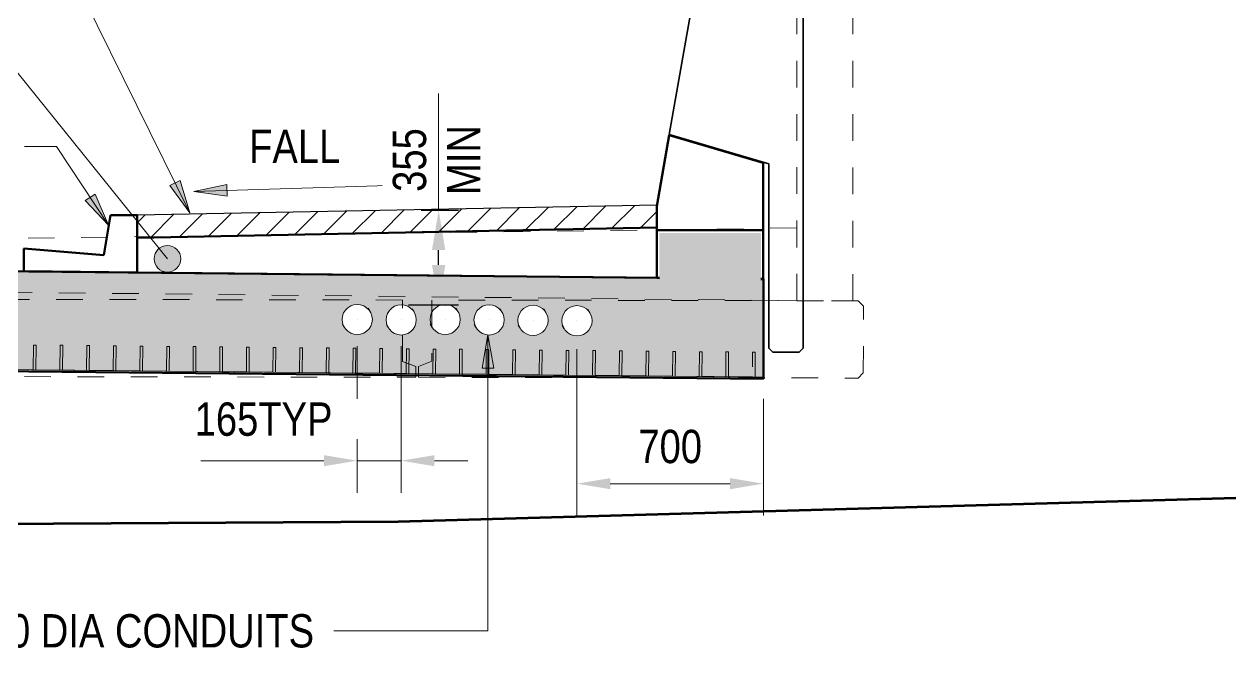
# Model space of a CAD drawing. Header units: metres. Extents: x -1693 to -1567, y 3 to 23.
# Drawn here: x -1658.319 to -1653.771, y 17.947 to 20.295 of the extents above; entities that cross this region are included whole.
import ezdxf

# ---------------------------------------------------------------- set-up
doc = ezdxf.new("R2010")
doc.units = ezdxf.units.M
for name, pattern in [('DASHED2', [9.525, 6.35, -3.175]), ('JacobsDash', [0.0045, 0.003, -0.0015]), ('JacobsDemolished', [0.0045, 0.003, -0.0015])]:
    doc.linetypes.add(name, pattern=pattern)
doc.layers.get('Defpoints').update_dxf_attribs({"color": 41})
for name, color, linetype, lineweight, true_color in [('BRIDGE-FRAMING-LINE-18-HID', 7, 'Continuous', 13, 0x8c8cc6), ('Center line', 7, 'Continuous', 9, 0xff8080), ('D-BDGE-Conduits', 1, 'Continuous', 9, 0xff0000), ('D-BDGE-DECK', 7, 'Continuous', 13, 0x8c8cc6), ('D-BDGE-FRAMING', 7, 'Continuous', 13, 0x8c8cc6), ('D-BDGE-INT-WALL', 7, 'Continuous', 13, 0x8c8cc6)]:
    doc.layers.add(name, color=color, linetype=linetype, lineweight=lineweight, true_color=true_color)
for name, color, linetype, lineweight in [('D-BDGE', 7, 'Continuous', 13), ('D-BDGE-18-SOLID', 7, 'Continuous', 9), ('D-BDGE-FLOOR', 7, 'Continuous', 50), ('D-BDGE-FLOOR-HID', 7, 'JacobsDash', 18), ('D-BDGE-FLOOR-PAT', 7, 'Continuous', 50), ('D-BDGE-GEN-MOD', 7, 'Continuous', 35), ('D-BDGE-LINE', 7, 'Continuous', 9), ('D-ENHA-TEXT', 7, 'Continuous', 9), ('D-ENHA-TEXT-DIMS', 7, 'Continuous', 9), ('Toposolid', 7, 'Continuous', 9)]:
    doc.layers.add(name, color=color, linetype=linetype, lineweight=lineweight)
doc.styles.add('Arial Narrow', font='ARIALN.TTF', dxfattribs={"height": 0.125})
doc.dimstyles.new('____ddd_____1', dxfattribs={"dimscale": 0.3048, "dimtxt": 0.127929, "dimasz": 0.492126, "dimexe": 0.246063, "dimexo": 0.164042, "dimgap": 0.082021, "dimtad": 1, "dimdec": 0, "dimlfac": 1000, "dimzin": 0, "dimdsep": 46, "dimtxsty": 'Arial Narrow', "dimsah": 1, "dimcen": 0.09, "dimaunit": 1, "dimadec": 4, "dimazin": 0, "dimtfac": 1, "dimtdec": 4, "dimtix": 1, "dimtmove": 2, "dimatfit": 3, "dimfxl": 1, "dimtvp": 1, "dimtolj": 1, "dimtzin": 0, "dimarcsym": 2})
doc.dimstyles.new('Dimension_Standard_O__mm_', dxfattribs={"dimscale": 0.3048, "dimtxt": 0.127929, "dimasz": 0.410105, "dimexe": 0.393701, "dimexo": 0.246063, "dimgap": 0.246063, "dimtad": 1, "dimdec": 0, "dimlfac": 1000, "dimzin": 0, "dimdsep": 46, "dimtxsty": 'Arial Narrow', "dimsah": 1, "dimcen": 0.09, "dimaunit": 1, "dimadec": 4, "dimazin": 0, "dimtfac": 1, "dimtdec": 4, "dimtix": 1, "dimtmove": 0, "dimatfit": 3, "dimfxl": 1, "dimtvp": 1, "dimtfill": 1, "dimtolj": 1, "dimtzin": 0, "dimlwd": 18, "dimlwe": 18, "dimarcsym": 2})
doc.dimstyles.new('Dimension_Standard_O__mm__2', dxfattribs={"dimscale": 0.3048, "dimtxt": 0.127929, "dimasz": 0.410105, "dimexe": 0.393701, "dimexo": 0.246063, "dimgap": 0.246063, "dimtad": 1, "dimdec": 0, "dimlfac": 1000, "dimzin": 0, "dimdsep": 46, "dimtxsty": 'Arial Narrow', "dimsah": 1, "dimcen": 0.09, "dimaunit": 1, "dimadec": 4, "dimazin": 0, "dimtfac": 1, "dimtdec": 4, "dimtix": 1, "dimtmove": 2, "dimatfit": 3, "dimfxl": 1, "dimtvp": 1, "dimtfill": 1, "dimtolj": 1, "dimtzin": 0, "dimlwd": 18, "dimlwe": 18, "dimarcsym": 2})

# ---------------------------------------------------------------- blocks, each defined once
blk = doc.blocks.new('T2DPAA-T2D-PWA-GE-M3D-100001_RockLevels_rvt-1-DRG-2871022 - SECTION 1')
at = {"layer": 'Toposolid', "true_color": 0x8000ff}
blk.add_hatch(color=190, dxfattribs=at).paths.add_polyline_path([(-1675.9625, 17.9468), (-1674.1796, 17.9847), (-1664.3281, 18.4699), (-1659.2964, 18.4138), (-1656.9158, 18.4274), (-1653.7706, 18.5171), (-1653.7706, 18.5176), (-1656.9159, 18.4284), (-1659.3147, 18.415), (-1664.3338, 18.471), (-1674.1999, 17.9847), (-1675.9625, 17.9478), (-1677.3317, 18.0114), (-1689.3488, 18.3138), (-1691.2278, 18.7594), (-1693.0502, 18.1242), (-1693.0502, 18.1235), (-1691.2277, 18.7585), (-1689.3473, 18.3124), (-1677.3292, 18.0104), (-1675.9625, 17.9468)])
at = {"layer": 'Toposolid', "color": 190, "linetype": 'DASHED2', "lineweight": 40, "true_color": 0x8000ff}
for p, q in [((-1653.7706, 18.5176), (-1656.9158, 18.4284)), ((-1656.9158, 18.4274), (-1653.7706, 18.5166)), ((-1656.9158, 18.4284), (-1659.2968, 18.4148)), ((-1659.2964, 18.4138), (-1656.9158, 18.4274))]:
    blk.add_line(p, q, dxfattribs=at)
blk = doc.blocks.new('Roofs 3 - Roofs 3-4999916-DRG-2871022 - SECTION 1')
at = {"layer": 'D-BDGE-DECK', "color": 9, "linetype": 'JacobsDemolished', "lineweight": 18, "true_color": 0xc3c3c3}
for p, q in [((-1655.4185, 19.5304), (-1657.2053, 19.5067)), ((-1655.4185, 19.2574), (-1655.4185, 19.5304)), ((-1657.2053, 19.5067), (-1658.4693, 19.49)), ((-1660.3893, 19.3107), (-1655.4185, 19.2574))]:
    blk.add_line(p, q, dxfattribs=at)
at = {"layer": 'D-BDGE-DECK', "color": 9, "linetype": 'JacobsDemolished', "true_color": 0xc3c3c3}
for p, q in [((-1655.4185, 19.5304), (-1655.4185, 19.5304)), ((-1655.4185, 19.2574), (-1655.4185, 19.2574))]:
    blk.add_line(p, q, dxfattribs=at)
blk = doc.blocks.new('07_STR_DPS_PermadecPanel - 07_STR_DPS_PermadecPanel-V38-DRG-2871022 - SECTION 1')
at = {"layer": 'D-BDGE-FRAMING', "color": 7}
for p, q in [((-1658.6845, 19.0949), (-1658.6855, 19.0019)), ((-1658.6745, 19.0948), (-1658.6845, 19.0949)), ((-1658.6755, 19.0018), (-1658.6745, 19.0948)), ((-1658.5845, 19.0939), (-1658.5855, 19.0009)), ((-1658.5745, 19.0938), (-1658.5845, 19.0939)), ((-1658.5755, 19.0008), (-1658.5745, 19.0938)), ((-1658.4845, 19.0929), (-1658.4855, 18.9999)), ((-1658.4745, 19.0928), (-1658.4845, 19.0929)), ((-1658.4755, 18.9998), (-1658.4745, 19.0928)), ((-1658.3846, 19.0919), (-1658.3855, 18.9989)), ((-1658.3746, 19.0918), (-1658.3846, 19.0919)), ((-1658.3755, 18.9988), (-1658.3746, 19.0918)), ((-1658.2846, 19.0909), (-1658.2855, 18.9979)), ((-1658.2746, 19.0908), (-1658.2846, 19.0909)), ((-1658.2755, 18.9978), (-1658.2746, 19.0908)), ((-1658.1846, 19.0899), (-1658.1855, 18.9969)), ((-1658.1746, 19.0898), (-1658.1846, 19.0899)), ((-1658.1755, 18.9968), (-1658.1746, 19.0898)), ((-1658.6855, 19.0019), (-1658.7305, 19.0023)), ((-1658.7305, 19.0023), (-1658.7305, 18.9963)), ((-1658.7305, 18.9963), (-1658.1306, 18.9903)), ((-1658.5855, 19.0009), (-1658.6755, 19.0018)), ((-1658.4855, 18.9999), (-1658.5755, 19.0008)), ((-1658.3855, 18.9989), (-1658.4755, 18.9998)), ((-1658.2855, 18.9979), (-1658.3755, 18.9988)), ((-1658.1855, 18.9969), (-1658.2755, 18.9978)), ((-1658.1305, 18.9963), (-1658.1755, 18.9968)), ((-1658.1306, 18.9903), (-1658.1305, 18.9963))]:
    blk.add_line(p, q, dxfattribs=at)
blk = doc.blocks.new('07_STR_DPS_PermadecPanel - 07_STR_DPS_PermadecPanel-V39-DRG-2871022 - SECTION 1')
at = {"layer": 'D-BDGE-FRAMING', "color": 7}
for p, q in [((-1658.0846, 19.0889), (-1658.0855, 18.9959)), ((-1658.0746, 19.0888), (-1658.0846, 19.0889)), ((-1658.0755, 18.9958), (-1658.0746, 19.0888)), ((-1657.9846, 19.0879), (-1657.9855, 18.9949)), ((-1657.9746, 19.0878), (-1657.9846, 19.0879)), ((-1657.9755, 18.9948), (-1657.9746, 19.0878)), ((-1657.8846, 19.0869), (-1657.8855, 18.9939)), ((-1657.8746, 19.0868), (-1657.8846, 19.0869)), ((-1657.8755, 18.9938), (-1657.8746, 19.0868)), ((-1657.7846, 19.0859), (-1657.7855, 18.9929)), ((-1657.7746, 19.0858), (-1657.7846, 19.0859)), ((-1657.7755, 18.9928), (-1657.7746, 19.0858)), ((-1657.6846, 19.0849), (-1657.6855, 18.9919)), ((-1657.6746, 19.0848), (-1657.6846, 19.0849)), ((-1657.6755, 18.9918), (-1657.6746, 19.0848)), ((-1657.5846, 19.0839), (-1657.5855, 18.9909)), ((-1657.5746, 19.0838), (-1657.5846, 19.0839)), ((-1657.5755, 18.9908), (-1657.5746, 19.0838)), ((-1658.1305, 18.9963), (-1658.1306, 18.9903)), ((-1658.1306, 18.9903), (-1657.5306, 18.9843)), ((-1658.0855, 18.9959), (-1658.1305, 18.9963)), ((-1657.9855, 18.9949), (-1658.0755, 18.9958)), ((-1657.8855, 18.9939), (-1657.9755, 18.9948)), ((-1657.7855, 18.9929), (-1657.8755, 18.9938)), ((-1657.6855, 18.9919), (-1657.7755, 18.9928)), ((-1657.5855, 18.9909), (-1657.6755, 18.9918)), ((-1657.5305, 18.9903), (-1657.5755, 18.9908)), ((-1657.5306, 18.9843), (-1657.5305, 18.9903))]:
    blk.add_line(p, q, dxfattribs=at)
blk = doc.blocks.new('07_STR_DPS_PermadecPanel - 07_STR_DPS_PermadecPanel-V40-DRG-2871022 - SECTION 1')
at = {"layer": 'D-BDGE-FRAMING', "color": 7}
for p, q in [((-1657.4846, 19.0829), (-1657.4855, 18.9899)), ((-1657.4746, 19.0828), (-1657.4846, 19.0829)), ((-1657.4755, 18.9898), (-1657.4746, 19.0828)), ((-1657.3846, 19.0819), (-1657.3855, 18.9889)), ((-1657.3746, 19.0818), (-1657.3846, 19.0819)), ((-1657.3755, 18.9888), (-1657.3746, 19.0818)), ((-1657.2846, 19.0809), (-1657.2855, 18.9879)), ((-1657.2746, 19.0808), (-1657.2846, 19.0809)), ((-1657.2755, 18.9878), (-1657.2746, 19.0808)), ((-1657.1846, 19.0799), (-1657.1855, 18.9869)), ((-1657.1746, 19.0798), (-1657.1846, 19.0799)), ((-1657.1755, 18.9868), (-1657.1746, 19.0798)), ((-1657.0846, 19.0789), (-1657.0855, 18.9859)), ((-1657.0746, 19.0788), (-1657.0846, 19.0789)), ((-1657.0755, 18.9858), (-1657.0746, 19.0788)), ((-1656.9846, 19.0779), (-1656.9855, 18.9849)), ((-1656.9746, 19.0778), (-1656.9846, 19.0779)), ((-1656.9755, 18.9848), (-1656.9746, 19.0778)), ((-1657.5305, 18.9903), (-1657.5306, 18.9843)), ((-1657.5306, 18.9843), (-1656.9306, 18.9783)), ((-1657.4855, 18.9899), (-1657.5305, 18.9903)), ((-1657.3855, 18.9889), (-1657.4755, 18.9898)), ((-1657.2855, 18.9879), (-1657.3755, 18.9888)), ((-1657.1855, 18.9869), (-1657.2755, 18.9878)), ((-1657.0855, 18.9859), (-1657.1755, 18.9868)), ((-1656.9855, 18.9849), (-1657.0755, 18.9858)), ((-1656.9305, 18.9843), (-1656.9755, 18.9848)), ((-1656.9306, 18.9783), (-1656.9305, 18.9843))]:
    blk.add_line(p, q, dxfattribs=at)
blk = doc.blocks.new('07_STR_DPS_PermadecPanel - 07_STR_DPS_PermadecPanel-V41-DRG-2871022 - SECTION 1')
at = {"layer": 'D-BDGE-FRAMING', "color": 7}
for p, q in [((-1656.8846, 19.0769), (-1656.8856, 18.9839)), ((-1656.8746, 19.0768), (-1656.8846, 19.0769)), ((-1656.8756, 18.9838), (-1656.8746, 19.0768)), ((-1656.7846, 19.0759), (-1656.7856, 18.9829)), ((-1656.7746, 19.0758), (-1656.7846, 19.0759)), ((-1656.7756, 18.9828), (-1656.7746, 19.0758)), ((-1656.6846, 19.0749), (-1656.6856, 18.9819)), ((-1656.6746, 19.0748), (-1656.6846, 19.0749)), ((-1656.6756, 18.9818), (-1656.6746, 19.0748)), ((-1656.5846, 19.0739), (-1656.5856, 18.9809)), ((-1656.5746, 19.0738), (-1656.5846, 19.0739)), ((-1656.5756, 18.9808), (-1656.5746, 19.0738)), ((-1656.4846, 19.0729), (-1656.4856, 18.9799)), ((-1656.4746, 19.0728), (-1656.4846, 19.0729)), ((-1656.4756, 18.9798), (-1656.4746, 19.0728)), ((-1656.3846, 19.0719), (-1656.3856, 18.9789)), ((-1656.3746, 19.0718), (-1656.3846, 19.0719)), ((-1656.3756, 18.9788), (-1656.3746, 19.0718)), ((-1656.9305, 18.9843), (-1656.9306, 18.9783)), ((-1656.9306, 18.9783), (-1656.3306, 18.9723)), ((-1656.8856, 18.9839), (-1656.9305, 18.9843)), ((-1656.7856, 18.9829), (-1656.8756, 18.9838)), ((-1656.6856, 18.9819), (-1656.7756, 18.9828)), ((-1656.5856, 18.9809), (-1656.6756, 18.9818)), ((-1656.4856, 18.9799), (-1656.5756, 18.9808)), ((-1656.3856, 18.9789), (-1656.4756, 18.9798)), ((-1656.3306, 18.9783), (-1656.3756, 18.9788)), ((-1656.3306, 18.9723), (-1656.3306, 18.9783))]:
    blk.add_line(p, q, dxfattribs=at)
blk = doc.blocks.new('07_STR_DPS_PermadecPanel - 07_STR_DPS_PermadecPanel-V42-DRG-2871022 - SECTION 1')
at = {"layer": 'D-BDGE-FRAMING', "color": 7}
for p, q in [((-1656.2846, 19.0709), (-1656.2856, 18.9779)), ((-1656.2747, 19.0708), (-1656.2846, 19.0709)), ((-1656.2756, 18.9778), (-1656.2747, 19.0708)), ((-1656.1847, 19.0699), (-1656.1856, 18.9769)), ((-1656.1747, 19.0698), (-1656.1847, 19.0699)), ((-1656.1756, 18.9768), (-1656.1747, 19.0698)), ((-1656.0847, 19.0689), (-1656.0856, 18.9759)), ((-1656.0747, 19.0688), (-1656.0847, 19.0689)), ((-1656.0756, 18.9758), (-1656.0747, 19.0688)), ((-1655.9847, 19.0679), (-1655.9856, 18.9749)), ((-1655.9747, 19.0678), (-1655.9847, 19.0679)), ((-1655.9756, 18.9748), (-1655.9747, 19.0678)), ((-1655.8847, 19.0669), (-1655.8856, 18.9739)), ((-1655.8747, 19.0668), (-1655.8847, 19.0669)), ((-1655.8756, 18.9738), (-1655.8747, 19.0668)), ((-1655.7847, 19.0659), (-1655.7856, 18.9729)), ((-1655.7747, 19.0658), (-1655.7847, 19.0659)), ((-1655.7756, 18.9728), (-1655.7747, 19.0658)), ((-1656.2856, 18.9779), (-1656.3306, 18.9783)), ((-1656.3306, 18.9783), (-1656.3306, 18.9723)), ((-1656.3306, 18.9723), (-1655.7307, 18.9663)), ((-1656.1856, 18.9769), (-1656.2756, 18.9778)), ((-1656.0856, 18.9759), (-1656.1756, 18.9768)), ((-1655.9856, 18.9749), (-1656.0756, 18.9758)), ((-1655.8856, 18.9739), (-1655.9756, 18.9748)), ((-1655.7856, 18.9729), (-1655.8756, 18.9738)), ((-1655.7306, 18.9723), (-1655.7756, 18.9728)), ((-1655.7307, 18.9663), (-1655.7306, 18.9723))]:
    blk.add_line(p, q, dxfattribs=at)
blk = doc.blocks.new('08_ADC_Barrier_Precast_T2D_MBP-02-A - MBP-02-A-7332805-DRG-2871022 - SECTION 1')
at = {"layer": 'D-BDGE-GEN-MOD'}
blk.add_line((-1655.9444, 19.6157), (-1655.9444, 19.6157), dxfattribs=at)
blk = doc.blocks.new('Floors 3 - Floors 3-5446905-DRG-2871022 - SECTION 1')
at = {"layer": 'D-BDGE-FLOOR'}
for p, q in [((-1655.9446, 19.5319), (-1657.8957, 19.4929)), ((-1655.9446, 19.3433), (-1655.9446, 19.5319)), ((-1657.8957, 19.3628), (-1655.9446, 19.3433))]:
    blk.add_line(p, q, dxfattribs=at)
at = {"layer": 'D-BDGE-FLOOR', "color": 250, "true_color": 0x303030}
for p, q in [((-1655.9446, 19.5319), (-1655.9446, 19.5319)), ((-1657.8957, 19.4929), (-1657.8957, 19.3628)), ((-1657.8957, 19.4929), (-1657.8957, 19.4929)), ((-1657.8957, 19.3628), (-1657.8957, 19.3628)), ((-1655.9446, 19.3433), (-1655.9446, 19.3433))]:
    blk.add_line(p, q, dxfattribs=at)
at = {"layer": 'D-BDGE-FLOOR-HID', "color": 250, "true_color": 0x303030}
for p, q in [((-1655.9446, 19.5319), (-1655.9446, 19.5319)), ((-1657.8957, 19.4929), (-1657.8957, 19.4929)), ((-1657.8957, 19.3628), (-1657.8957, 19.3628)), ((-1655.9446, 19.3433), (-1655.9446, 19.3433))]:
    blk.add_line(p, q, dxfattribs=at)
blk = doc.blocks.new('Floors 7 - Floors 7-5450066-DRG-2871022 - SECTION 1')
at = {"layer": 'D-BDGE-FLOOR'}
for p, q in [((-1657.9957, 19.5779), (-1658.0207, 19.4279)), ((-1657.8957, 19.5779), (-1657.9957, 19.5779)), ((-1657.8957, 19.4929), (-1657.8957, 19.5779)), ((-1658.0207, 19.4279), (-1658.3207, 19.4529)), ((-1658.3207, 19.4529), (-1658.3207, 19.3679)), ((-1658.3207, 19.3679), (-1657.8957, 19.3637))]:
    blk.add_line(p, q, dxfattribs=at)
at = {"layer": 'D-BDGE-FLOOR', "color": 250, "true_color": 0x303030}
for p, q in [((-1657.9957, 19.5779), (-1657.9957, 19.5779)), ((-1657.8957, 19.5779), (-1657.8957, 19.5779)), ((-1657.8957, 19.3637), (-1657.8957, 19.4929))]:
    blk.add_line(p, q, dxfattribs=at)
at = {"layer": 'D-BDGE-FLOOR', "color": 251, "true_color": 0x545454}
for p, q in [((-1658.0207, 19.4279), (-1658.0207, 19.4279)), ((-1657.8957, 19.3637), (-1657.8957, 19.3637))]:
    blk.add_line(p, q, dxfattribs=at)
at = {"layer": 'D-BDGE-FLOOR', "color": 8, "true_color": 0x6f6f6f}
blk.add_line((-1658.3207, 19.3679), (-1658.3207, 19.3679), dxfattribs=at)
at = {"layer": 'D-BDGE-FLOOR-HID', "color": 250, "true_color": 0x303030}
for p, q in [((-1657.9957, 19.5779), (-1657.9957, 19.5779)), ((-1657.8957, 19.5779), (-1657.8957, 19.5779))]:
    blk.add_line(p, q, dxfattribs=at)
at = {"layer": 'D-BDGE-FLOOR-HID', "color": 251, "true_color": 0x545454}
blk.add_line((-1658.0207, 19.4279), (-1658.0207, 19.4279), dxfattribs=at)
at = {"layer": 'D-BDGE-FLOOR-HID', "color": 8, "true_color": 0x6f6f6f}
blk.add_line((-1658.3207, 19.3679), (-1658.3207, 19.3679), dxfattribs=at)
blk = doc.blocks.new('DIMBLOCK8-DRG-2871022 - SECTION 1')
at = {"layer": 'D-ENHA-TEXT-DIMS', "color": 0, "lineweight": -2, "transparency": 16777216}
for p, q in [((-1656.8291, 19.5971), (-1656.6886, 19.5971)), ((-1656.7636, 19.392), (-1656.7636, 19.4471)), ((-1656.8772, 19.242), (-1656.6886, 19.242))]:
    blk.add_line(p, q, dxfattribs=at)
at = {"layer": 'D-ENHA-TEXT-DIMS', "color": 0, "transparency": 16777216}
for points in [[(-1656.7886, 19.4471), (-1656.7386, 19.4471), (-1656.7636, 19.5971)], [(-1656.7886, 19.392), (-1656.7386, 19.392), (-1656.7636, 19.242)]]:
    blk.add_solid(points, dxfattribs=at)
at = {"layer": 'Defpoints', "color": 0, "transparency": 16777216}
for p in [(-1656.8791, 19.5971), (-1656.7636, 19.5971), (-1656.9272, 19.242)]:
    blk.add_point(p, dxfattribs=at)
at = {"layer": 'D-ENHA-TEXT-DIMS', "color": 0, "transparency": 16777216, "insert": (-1656.7716, 19.7855), "char_height": 0.125, "width": 0.316776, "attachment_point": 5, "rotation": 90, "line_spacing_factor": 0.974696, "style": 'Arial Narrow'}
blk.add_mtext('\\A1;355\\PMIN', dxfattribs=at)
blk = doc.blocks.new('DIMBLOCK13-DRG-2871022 - SECTION 1')
at = {"layer": 'D-ENHA-TEXT-DIMS', "color": 0, "lineweight": 18, "transparency": 16777216}
for p, q in [((-1656.2442, 19.076), (-1656.2442, 18.4504)), ((-1655.5441, 18.889), (-1655.5441, 18.4504)), ((-1656.1192, 18.5704), (-1655.6691, 18.5704))]:
    blk.add_line(p, q, dxfattribs=at)
at = {"layer": 'D-ENHA-TEXT-DIMS', "color": 0, "transparency": 16777216}
for points in [[(-1656.1192, 18.5913), (-1656.1192, 18.5496), (-1656.2442, 18.5704)], [(-1655.6691, 18.5913), (-1655.6691, 18.5496), (-1655.5441, 18.5704)]]:
    blk.add_solid(points, dxfattribs=at)
at = {"layer": 'Defpoints', "color": 0, "transparency": 16777216}
for p in [(-1656.2442, 19.151), (-1655.5441, 18.964), (-1655.5441, 18.5704)]:
    blk.add_point(p, dxfattribs=at)
at = {"layer": 'D-ENHA-TEXT-DIMS', "color": 0, "lineweight": 18, "transparency": 16777216, "insert": (-1655.8941, 18.7092), "char_height": 0.125, "width": 0.285099, "attachment_point": 5, "style": 'Arial Narrow', "bg_fill": 3, "box_fill_scale": 1.1, "bg_fill_color": 256, "bg_fill_true_color": 13158600, "bg_fill_transparency": 0}
blk.add_mtext('\\A1;700', dxfattribs=at)
blk = doc.blocks.new('DIMBLOCK14-DRG-2871022 - SECTION 1')
at = {"layer": 'D-ENHA-TEXT-DIMS', "color": 0, "lineweight": 18, "transparency": 16777216}
for p, q in [((-1677.9343, 19.5189), (-1677.9343, 22.6849)), ((-1655.5445, 21.48), (-1655.5445, 22.6849)), ((-1655.6695, 22.5649), (-1677.8093, 22.5649))]:
    blk.add_line(p, q, dxfattribs=at)
at = {"layer": 'D-ENHA-TEXT-DIMS', "color": 0, "transparency": 16777216}
for points in [[(-1677.8093, 22.5857), (-1677.8093, 22.544), (-1677.9343, 22.5649)], [(-1655.6695, 22.5857), (-1655.6695, 22.544), (-1655.5445, 22.5649)]]:
    blk.add_solid(points, dxfattribs=at)
at = {"layer": 'Defpoints', "color": 0, "transparency": 16777216}
for p in [(-1677.9343, 22.5649), (-1655.5445, 21.405), (-1677.9343, 19.4439)]:
    blk.add_point(p, dxfattribs=at)
at = {"layer": 'D-ENHA-TEXT-DIMS', "color": 0, "lineweight": 18, "transparency": 16777216, "char_height": 0.125, "width": 2.402626, "attachment_point": 5, "style": 'Arial Narrow', "bg_fill": 3, "box_fill_scale": 1.1, "bg_fill_color": 256, "bg_fill_true_color": 13158600, "bg_fill_transparency": 0}
for s, insert in [('\\A1;22390', (-1666.7394, 22.7037)), ('\\A1;CONSTRUCTION IN STAGE B', (-1666.7394, 22.4252))]:
    blk.add_mtext(s, dxfattribs=dict(at, insert=insert))
blk = doc.blocks.new('DIMBLOCK21-DRG-2871022 - SECTION 1')
at = {"layer": 'D-ENHA-TEXT-DIMS', "color": 0, "lineweight": 18, "transparency": 16777216}
for p, q in [((-1657.0692, 19.0868), (-1657.0692, 18.5366)), ((-1656.9042, 19.0868), (-1656.9042, 18.5366)), ((-1657.1942, 18.6566), (-1657.3192, 18.6566)), ((-1657.0692, 18.6566), (-1656.9042, 18.6566)), ((-1656.7792, 18.6566), (-1656.6542, 18.6566))]:
    blk.add_line(p, q, dxfattribs=at)
at = {"layer": 'D-ENHA-TEXT-DIMS', "color": 0, "transparency": 16777216}
for points in [[(-1657.1942, 18.6774), (-1657.1942, 18.6358), (-1657.0692, 18.6566)], [(-1656.7792, 18.6774), (-1656.7792, 18.6358), (-1656.9042, 18.6566)]]:
    blk.add_solid(points, dxfattribs=at)
at = {"layer": 'Defpoints', "color": 0, "transparency": 16777216}
for p in [(-1657.0692, 19.1618), (-1656.9042, 19.1618), (-1656.9042, 18.6566)]:
    blk.add_point(p, dxfattribs=at)
at = {"layer": 'D-ENHA-TEXT-DIMS', "color": 0, "lineweight": 18, "transparency": 16777216, "insert": (-1657.6795, 18.8753), "char_height": 0.125, "width": 0.667667, "attachment_point": 1, "line_spacing_factor": 0.974696, "style": 'Arial Narrow', "bg_fill": 3, "box_fill_scale": 1.1, "bg_fill_color": 256, "bg_fill_true_color": 13158600, "bg_fill_transparency": 0}
blk.add_mtext('\\A1;165TYP', dxfattribs=at)

msp = doc.modelspace()

# ---------------------------------------------------------------- hatches: boundary and pattern name
at = {"layer": 'D-BDGE-FLOOR-PAT', "true_color": 0xc0c0c0}
h = msp.add_hatch(color=9, dxfattribs=at)
h.paths.add_polyline_path([(-1655.5441, 18.964), (-1655.5441, 19.339), (-1655.5537, 19.3391), (-1655.5537, 19.3132), (-1655.9349, 19.317), (-1655.9349, 19.3429), (-1667.4742, 19.4586), (-1677.9343, 19.3546), (-1677.9343, 18.9796), (-1667.4742, 19.0836), (-1655.6119, 18.9647)])
h.paths.add_polyline_path([(-1656.2399, 19.1246), (-1656.2537, 19.1252), (-1656.2678, 19.1296), (-1656.279, 19.1362), (-1656.2889, 19.1458), (-1656.2963, 19.1576), (-1656.3006, 19.1708), (-1656.3016, 19.1846), (-1656.2993, 19.1983), (-1656.2938, 19.211), (-1656.2854, 19.222), (-1656.2746, 19.2307), (-1656.262, 19.2366), (-1656.2484, 19.2393), (-1656.2346, 19.2386), (-1656.2213, 19.2347), (-1656.2093, 19.2277), (-1656.1994, 19.218), (-1656.192, 19.2062), (-1656.1877, 19.1931), (-1656.1867, 19.1792), (-1656.189, 19.1656), (-1656.1945, 19.1528), (-1656.2029, 19.1418), (-1656.2137, 19.1331), (-1656.2263, 19.1273), (-1656.232, 19.1261)])
h.paths.add_polyline_path([(-1656.4049, 19.1261), (-1656.4188, 19.1268), (-1656.432, 19.1307), (-1656.444, 19.1377), (-1656.4539, 19.1474), (-1656.4613, 19.1592), (-1656.4656, 19.1724), (-1656.4666, 19.1862), (-1656.4643, 19.1998), (-1656.4588, 19.2126), (-1656.4504, 19.2236), (-1656.4396, 19.2323), (-1656.427, 19.2381), (-1656.4134, 19.2408), (-1656.3996, 19.2402), (-1656.3863, 19.2362), (-1656.3743, 19.2292), (-1656.3644, 19.2196), (-1656.357, 19.2078), (-1656.3527, 19.1946), (-1656.3517, 19.1808), (-1656.354, 19.1671), (-1656.3595, 19.1544), (-1656.3679, 19.1434), (-1656.379, 19.1345), (-1656.3913, 19.1288), (-1656.397, 19.1277)])
h.paths.add_polyline_path([(-1656.5699, 19.1277), (-1656.5838, 19.1284), (-1656.597, 19.1323), (-1656.609, 19.1393), (-1656.6189, 19.149), (-1656.6263, 19.1607), (-1656.6306, 19.1739), (-1656.6316, 19.1877), (-1656.6293, 19.2014), (-1656.6238, 19.2141), (-1656.6154, 19.2251), (-1656.6046, 19.2338), (-1656.592, 19.2397), (-1656.5784, 19.2424), (-1656.5646, 19.2417), (-1656.5513, 19.2378), (-1656.5393, 19.2308), (-1656.5294, 19.2211), (-1656.522, 19.2094), (-1656.5177, 19.1962), (-1656.5167, 19.1824), (-1656.519, 19.1687), (-1656.5245, 19.156), (-1656.5329, 19.1449), (-1656.5437, 19.1362), (-1656.5563, 19.1304), (-1656.562, 19.1293)])
h.paths.add_polyline_path([(-1656.8999, 19.1277), (-1656.9138, 19.1284), (-1656.927, 19.1323), (-1656.939, 19.1393), (-1656.9489, 19.149), (-1656.9563, 19.1607), (-1656.9606, 19.1739), (-1656.9616, 19.1877), (-1656.9593, 19.2014), (-1656.9538, 19.2141), (-1656.9454, 19.2251), (-1656.9346, 19.2338), (-1656.922, 19.2397), (-1656.9084, 19.2424), (-1656.893, 19.2413), (-1656.8813, 19.2378), (-1656.8693, 19.2308), (-1656.8594, 19.2211), (-1656.852, 19.2094), (-1656.8477, 19.1962), (-1656.8467, 19.1824), (-1656.849, 19.1687), (-1656.8545, 19.156), (-1656.8629, 19.1449), (-1656.8737, 19.1362), (-1656.8863, 19.1304), (-1656.892, 19.1293)])
h.paths.add_polyline_path([(-1656.7349, 19.1293), (-1656.7503, 19.1304), (-1656.762, 19.1339), (-1656.774, 19.1409), (-1656.7839, 19.1505), (-1656.7913, 19.1623), (-1656.7956, 19.1755), (-1656.7966, 19.1893), (-1656.7943, 19.203), (-1656.7888, 19.2157), (-1656.7804, 19.2267), (-1656.7696, 19.2354), (-1656.757, 19.2413), (-1656.7434, 19.2439), (-1656.7296, 19.2433), (-1656.7163, 19.2394), (-1656.7043, 19.2323), (-1656.6944, 19.2227), (-1656.6867, 19.2099), (-1656.6827, 19.1977), (-1656.6817, 19.1839), (-1656.684, 19.1702), (-1656.6895, 19.1575), (-1656.6979, 19.1465), (-1656.7087, 19.1378), (-1656.7213, 19.1319), (-1656.7332, 19.1296)])
h.paths.add_polyline_path([(-1657.0649, 19.1293), (-1657.0788, 19.1299), (-1657.092, 19.1339), (-1657.104, 19.1409), (-1657.1139, 19.1505), (-1657.1213, 19.1623), (-1657.1256, 19.1755), (-1657.1266, 19.1893), (-1657.1243, 19.203), (-1657.1188, 19.2157), (-1657.1104, 19.2267), (-1657.0996, 19.2354), (-1657.087, 19.2413), (-1657.0734, 19.2439), (-1657.0596, 19.2433), (-1657.0463, 19.2394), (-1657.0343, 19.2323), (-1657.0244, 19.2227), (-1657.017, 19.2109), (-1657.0127, 19.1977), (-1657.0117, 19.1839), (-1657.014, 19.1702), (-1657.0195, 19.1575), (-1657.0279, 19.1465), (-1657.0387, 19.1378), (-1657.0513, 19.1319), (-1657.0632, 19.1296)])
at = {"layer": 'D-BDGE-FLOOR-PAT', "lineweight": 5, "true_color": 0xc0c0c0}
msp.add_hatch(color=9, dxfattribs=at).paths.add_polyline_path([(-1655.9349, 19.3429), (-1655.9349, 19.3429), (-1655.9351, 19.3429), (-1655.9446, 19.343)])
at = {"layer": 'D-BDGE-LINE', "true_color": 0x808080}
h = msp.add_hatch(dxfattribs=at)
h.set_pattern_fill('FP_5', color=8, style=0, pattern_type=2)
h.set_pattern_definition([(45, (-1672.823, 18.093), (-0.053033, 0.053033), [])])
h.paths.add_polyline_path([(-1655.9447, 19.5319), (-1655.9447, 19.5319), (-1655.9447, 19.5319)])
h.paths.add_polyline_path([(-1657.8956, 19.4929), (-1657.8953, 19.4929), (-1655.9446, 19.5319), (-1655.9447, 19.6157), (-1657.8956, 19.5779), (-1657.8956, 19.4929)])
at = {"layer": 'D-BDGE-LINE', "true_color": 0xc0c0c0}
msp.add_hatch(color=9, dxfattribs=at).paths.add_polyline_path([(-1655.5537, 19.3132), (-1655.5537, 19.5118), (-1655.9349, 19.5118), (-1655.9349, 19.317), (-1655.6442, 19.3141)])
at = {"layer": 'D-ENHA-TEXT'}
for points in [[(-1657.6983, 19.5871), (-1657.7338, 19.709), (-1657.7734, 19.6895)], [(-1658.0026, 19.5411), (-1658.0534, 19.6574), (-1658.0901, 19.633)], [(-1657.6832, 19.6679), (-1657.5575, 19.6497), (-1657.5589, 19.6937)], [(-1656.5785, 19.1286), (-1656.6005, 19.0036), (-1656.5565, 19.0036)]]:
    msp.add_hatch(color=256, dxfattribs=at).paths.add_polyline_path(points)
h = msp.add_hatch(color=256, dxfattribs=at)
edge = h.paths.add_edge_path()
edge.add_arc((-1657.7819, 19.4146), 0.05, 0, 360)

# ---------------------------------------------------------------- linework, layer by layer
at = {"layer": 'BRIDGE-FRAMING-LINE-18-HID', "color": 7, "linetype": 'JacobsDash', "lineweight": 18}
for p, q in [((-1655.8976, 19.8793), (-1655.8975, 19.8793)), ((-1655.5445, 19.7752), (-1655.5445, 19.7752)), ((-1655.9445, 19.6124), (-1655.9445, 19.6124)), ((-1655.9445, 19.5219), (-1655.9445, 19.5219)), ((-1655.5445, 19.5219), (-1655.5445, 19.5219))]:
    msp.add_line(p, q, dxfattribs=at)
at = {"layer": 'Center line'}
for p, q in [((-1657.0692, 19.1868), (-1657.0692, 19.1868)), ((-1657.0692, 19.1868), (-1657.0692, 19.1868)), ((-1656.9042, 19.1852), (-1656.9042, 19.1852)), ((-1656.9042, 19.1852), (-1656.9042, 19.1852)), ((-1656.7392, 19.1868), (-1656.7392, 19.1868)), ((-1656.7392, 19.1868), (-1656.7392, 19.1868)), ((-1656.5742, 19.1852), (-1656.5742, 19.1852)), ((-1656.5742, 19.1852), (-1656.5742, 19.1852)), ((-1656.4092, 19.1837), (-1656.4092, 19.1837)), ((-1656.4092, 19.1837), (-1656.4092, 19.1837)), ((-1656.2442, 19.1821), (-1656.2442, 19.1821)), ((-1656.2442, 19.1821), (-1656.2442, 19.1821))]:
    msp.add_line(p, q, dxfattribs=at)
at = {"layer": 'D-BDGE', "color": 8, "lineweight": 25, "true_color": 0x808080}
for p, q in [((-1655.9446, 19.6157), (-1657.8956, 19.5779)), ((-1655.9446, 19.5319), (-1655.9446, 19.6157)), ((-1657.8956, 19.5779), (-1657.8956, 19.4923))]:
    msp.add_line(p, q, dxfattribs=at)
at = {"layer": 'D-BDGE', "lineweight": 9}
for p, q in [((-1667.4832, 19.0895), (-1655.5441, 18.9706)), ((-1667.4832, 19.0835), (-1655.5441, 18.9646))]:
    msp.add_line(p, q, dxfattribs=at)
at = {"layer": 'D-BDGE-18-SOLID'}
for p, q in [((-1656.7636, 19.5949), (-1656.7636, 20.0349)), ((-1657.3161, 18.6566), (-1657.6561, 18.6566))]:
    msp.add_line(p, q, dxfattribs=at)
at = {"layer": 'D-BDGE-Conduits', "color": 32, "true_color": 0xcc6600}
for p, q in [((-1657.0209, 19.2166), (-1657.0284, 19.2288)), ((-1656.8559, 19.2151), (-1656.8634, 19.2272)), ((-1656.6909, 19.2166), (-1656.6984, 19.2288)), ((-1656.5259, 19.2151), (-1656.5334, 19.2272)), ((-1656.3609, 19.2135), (-1656.3684, 19.2256)), ((-1656.1959, 19.2119), (-1656.2034, 19.2241)), ((-1657.1249, 19.1691), (-1657.1174, 19.1569)), ((-1656.9599, 19.1675), (-1656.9524, 19.1554)), ((-1656.7949, 19.1691), (-1656.7874, 19.1569)), ((-1656.6299, 19.1675), (-1656.6224, 19.1554)), ((-1656.4649, 19.1659), (-1656.4574, 19.1538)), ((-1656.2999, 19.1644), (-1656.2924, 19.1522))]:
    msp.add_line(p, q, dxfattribs=at)
at = {"layer": 'D-BDGE-Conduits', "color": 32, "true_color": 0xcc6600, "flags": 128}
for points in [[(-1657.0692, 19.2435), (-1657.0818, 19.2421), (-1657.0938, 19.2379), (-1657.1045, 19.2311), (-1657.1135, 19.2221), (-1657.1203, 19.2114), (-1657.1245, 19.1994), (-1657.1259, 19.1868)], [(-1657.0124, 19.1868), (-1657.0139, 19.1994), (-1657.0181, 19.2114), (-1657.0248, 19.2221), (-1657.0338, 19.2311), (-1657.0445, 19.2379), (-1657.0565, 19.2421), (-1657.0692, 19.2435)], [(-1656.9042, 19.2419), (-1656.9168, 19.2405), (-1656.9288, 19.2363), (-1656.9395, 19.2296), (-1656.9485, 19.2206), (-1656.9553, 19.2098), (-1656.9595, 19.1978), (-1656.9609, 19.1852)], [(-1656.8474, 19.1852), (-1656.8489, 19.1978), (-1656.8531, 19.2098), (-1656.8598, 19.2206), (-1656.8688, 19.2296), (-1656.8795, 19.2363), (-1656.8915, 19.2405), (-1656.9042, 19.2419)], [(-1656.7392, 19.2435), (-1656.7518, 19.2421), (-1656.7638, 19.2379), (-1656.7745, 19.2311), (-1656.7835, 19.2221), (-1656.7903, 19.2114), (-1656.7945, 19.1994), (-1656.7959, 19.1868)], [(-1656.6824, 19.1868), (-1656.6839, 19.1994), (-1656.6881, 19.2114), (-1656.6948, 19.2221), (-1656.7038, 19.2311), (-1656.7145, 19.2379), (-1656.7265, 19.2421), (-1656.7392, 19.2435)], [(-1656.5742, 19.2419), (-1656.5868, 19.2405), (-1656.5988, 19.2363), (-1656.6095, 19.2296), (-1656.6185, 19.2206), (-1656.6253, 19.2098), (-1656.6295, 19.1978), (-1656.6309, 19.1852)], [(-1656.5174, 19.1852), (-1656.5189, 19.1978), (-1656.5231, 19.2098), (-1656.5298, 19.2206), (-1656.5388, 19.2296), (-1656.5495, 19.2363), (-1656.5615, 19.2405), (-1656.5742, 19.2419)], [(-1656.4092, 19.2404), (-1656.4218, 19.239), (-1656.4338, 19.2348), (-1656.4445, 19.228), (-1656.4535, 19.219), (-1656.4603, 19.2083), (-1656.4645, 19.1963), (-1656.4659, 19.1837)], [(-1656.3524, 19.1837), (-1656.3539, 19.1963), (-1656.3581, 19.2083), (-1656.3648, 19.219), (-1656.3738, 19.228), (-1656.3845, 19.2348), (-1656.3965, 19.239), (-1656.4092, 19.2404)], [(-1656.2442, 19.2388), (-1656.2568, 19.2374), (-1656.2688, 19.2332), (-1656.2795, 19.2264), (-1656.2885, 19.2175), (-1656.2953, 19.2067), (-1656.2995, 19.1947), (-1656.3009, 19.1821)], [(-1656.1874, 19.1821), (-1656.1889, 19.1947), (-1656.1931, 19.2067), (-1656.1998, 19.2175), (-1656.2088, 19.2264), (-1656.2195, 19.2332), (-1656.2315, 19.2374), (-1656.2442, 19.2388)], [(-1657.1259, 19.1868), (-1657.1245, 19.1742), (-1657.1203, 19.1622), (-1657.1135, 19.1514), (-1657.1045, 19.1424), (-1657.0938, 19.1357), (-1657.0818, 19.1315), (-1657.0692, 19.1301)], [(-1657.0692, 19.1301), (-1657.0565, 19.1315), (-1657.0445, 19.1357), (-1657.0338, 19.1424), (-1657.0248, 19.1514), (-1657.0181, 19.1622), (-1657.0139, 19.1742), (-1657.0124, 19.1868)], [(-1656.9609, 19.1852), (-1656.9595, 19.1726), (-1656.9553, 19.1606), (-1656.9485, 19.1499), (-1656.9395, 19.1409), (-1656.9288, 19.1341), (-1656.9168, 19.1299), (-1656.9042, 19.1285)], [(-1656.9042, 19.1285), (-1656.8915, 19.1299), (-1656.8795, 19.1341), (-1656.8688, 19.1409), (-1656.8598, 19.1499), (-1656.8531, 19.1606), (-1656.8489, 19.1726), (-1656.8474, 19.1852)], [(-1656.7959, 19.1868), (-1656.7945, 19.1742), (-1656.7903, 19.1622), (-1656.7835, 19.1514), (-1656.7745, 19.1424), (-1656.7638, 19.1357), (-1656.7518, 19.1315), (-1656.7392, 19.1301)], [(-1656.7392, 19.1301), (-1656.7265, 19.1315), (-1656.7145, 19.1357), (-1656.7038, 19.1424), (-1656.6948, 19.1514), (-1656.6881, 19.1622), (-1656.6839, 19.1742), (-1656.6824, 19.1868)], [(-1656.6309, 19.1852), (-1656.6295, 19.1726), (-1656.6253, 19.1606), (-1656.6185, 19.1499), (-1656.6095, 19.1409), (-1656.5988, 19.1341), (-1656.5868, 19.1299), (-1656.5742, 19.1285)], [(-1656.5742, 19.1285), (-1656.5615, 19.1299), (-1656.5495, 19.1341), (-1656.5388, 19.1409), (-1656.5298, 19.1499), (-1656.5231, 19.1606), (-1656.5189, 19.1726), (-1656.5174, 19.1852)], [(-1656.4659, 19.1837), (-1656.4645, 19.171), (-1656.4603, 19.159), (-1656.4535, 19.1483), (-1656.4445, 19.1393), (-1656.4338, 19.1326), (-1656.4218, 19.1284), (-1656.4092, 19.1269)], [(-1656.4092, 19.1269), (-1656.3965, 19.1284), (-1656.3845, 19.1326), (-1656.3738, 19.1393), (-1656.3648, 19.1483), (-1656.3581, 19.159), (-1656.3539, 19.171), (-1656.3524, 19.1837)], [(-1656.3009, 19.1821), (-1656.2995, 19.1695), (-1656.2953, 19.1575), (-1656.2885, 19.1467), (-1656.2795, 19.1377), (-1656.2688, 19.131), (-1656.2568, 19.1268), (-1656.2442, 19.1254)], [(-1656.2442, 19.1254), (-1656.2315, 19.1268), (-1656.2195, 19.131), (-1656.2088, 19.1377), (-1656.1998, 19.1467), (-1656.1931, 19.1575), (-1656.1889, 19.1695), (-1656.1874, 19.1821)]]:
    msp.add_lwpolyline(points, dxfattribs=at)
at = {"layer": 'D-BDGE-FLOOR'}
for p, q in [((-1655.9445, 19.5219), (-1655.9445, 19.3426)), ((-1655.5445, 19.5219), (-1655.9445, 19.5219)), ((-1655.9445, 19.5219), (-1655.9445, 19.5219)), ((-1655.5446, 19.5219), (-1655.5445, 19.5219)), ((-1655.5445, 19.3385), (-1655.5445, 19.5219)), ((-1655.9349, 19.3429), (-1661.4744, 19.3982)), ((-1655.9445, 19.3426), (-1655.9349, 19.3425)), ((-1655.5441, 19.339), (-1655.5537, 19.3391)), ((-1655.5537, 19.3386), (-1655.5445, 19.3385)), ((-1655.5441, 18.964), (-1655.5441, 19.339)), ((-1655.5441, 19.339), (-1655.5441, 19.339)), ((-1661.4744, 19.0232), (-1655.5441, 18.964))]:
    msp.add_line(p, q, dxfattribs=at)
at = {"layer": 'D-BDGE-FLOOR-HID'}
for p, q in [((-1655.9445, 19.5219), (-1655.9445, 19.5219)), ((-1655.5446, 19.5219), (-1655.5445, 19.5219)), ((-1655.9445, 19.3426), (-1655.9445, 19.3426)), ((-1655.5446, 19.3385), (-1655.5445, 19.3385)), ((-1655.5441, 19.339), (-1655.5441, 19.339))]:
    msp.add_line(p, q, dxfattribs=at)
at = {"layer": 'D-BDGE-FRAMING', "color": 7, "lineweight": 50}
for p, q in [((-1655.8975, 19.8793), (-1655.9445, 19.6124)), ((-1655.8976, 19.8793), (-1655.8975, 19.8793)), ((-1655.5445, 19.7752), (-1655.8975, 19.8793)), ((-1655.5445, 19.5219), (-1655.5445, 19.7752)), ((-1655.5445, 19.7752), (-1655.5445, 19.7752)), ((-1655.9445, 19.6124), (-1655.9445, 19.5219)), ((-1655.9445, 19.6124), (-1655.9445, 19.6124)), ((-1655.9445, 19.5219), (-1655.5445, 19.5219)), ((-1655.9445, 19.5219), (-1655.9445, 19.5219)), ((-1655.5445, 19.5219), (-1655.5445, 19.5219))]:
    msp.add_line(p, q, dxfattribs=at)
at = {"layer": 'D-BDGE-FRAMING', "color": 9, "linetype": 'JacobsDemolished', "lineweight": 18, "true_color": 0xc3c3c3}
for p, q in [((-1656.8994, 19.2599), (-1658.4692, 19.2625)), ((-1656.8991, 19.0297), (-1656.8994, 19.2599)), ((-1656.7885, 19.2598), (-1656.7889, 19.0298)), ((-1655.189, 19.257), (-1656.7885, 19.2598)), ((-1655.1686, 19.237), (-1655.189, 19.257)), ((-1655.169, 18.9866), (-1655.1686, 19.237)), ((-1656.8491, 19.0098), (-1656.8991, 19.0297)), ((-1656.7889, 19.0298), (-1656.839, 19.0098)), ((-1658.519, 18.9726), (-1656.849, 18.9698)), ((-1656.849, 18.9698), (-1656.8491, 19.0098)), ((-1656.839, 19.0098), (-1656.839, 18.9698)), ((-1656.839, 18.9698), (-1655.189, 18.967)), ((-1655.189, 18.967), (-1655.169, 18.9866))]:
    msp.add_line(p, q, dxfattribs=at)
at = {"layer": 'D-BDGE-FRAMING', "color": 9, "linetype": 'JacobsDemolished', "true_color": 0xc3c3c3}
for p, q in [((-1655.189, 19.257), (-1655.189, 19.257)), ((-1655.1686, 19.237), (-1655.1686, 19.237)), ((-1656.849, 18.9698), (-1656.849, 18.9698)), ((-1656.839, 18.9698), (-1656.839, 18.9698)), ((-1655.169, 18.9866), (-1655.169, 18.9866)), ((-1655.1889, 18.967), (-1655.189, 18.967))]:
    msp.add_line(p, q, dxfattribs=at)
at = {"layer": 'D-BDGE-FRAMING', "color": 7}
for p, q in [((-1655.6847, 19.0649), (-1655.6856, 18.9719)), ((-1655.6747, 19.0648), (-1655.6847, 19.0649)), ((-1655.6756, 18.9718), (-1655.6747, 19.0648)), ((-1655.5847, 19.0639), (-1655.5852, 19.0092)), ((-1655.5747, 19.0638), (-1655.5847, 19.0639)), ((-1655.5756, 18.9708), (-1655.5747, 19.0638)), ((-1655.7306, 18.9723), (-1655.7307, 18.9663)), ((-1655.6856, 18.9719), (-1655.7306, 18.9723)), ((-1655.5856, 18.9709), (-1655.6756, 18.9718)), ((-1655.5444, 18.9705), (-1655.5756, 18.9708)), ((-1655.5444, 18.9645), (-1655.5444, 18.9705)), ((-1655.7307, 18.9663), (-1655.5444, 18.9645))]:
    msp.add_line(p, q, dxfattribs=at)
at = {"layer": 'D-BDGE-GEN-MOD'}
for p, q in [((-1655.7354, 20.8008), (-1655.8974, 19.8807)), ((-1655.3944, 19.0787), (-1655.3944, 20.8107)), ((-1655.8974, 19.8807), (-1655.5244, 19.7707)), ((-1655.8974, 19.8807), (-1655.8974, 19.8807)), ((-1655.5244, 19.7707), (-1655.5244, 19.0787)), ((-1655.5244, 19.7707), (-1655.5244, 19.7707)), ((-1655.5244, 19.0787), (-1655.5094, 19.0637)), ((-1655.5244, 19.0787), (-1655.5244, 19.0787)), ((-1655.5094, 19.0637), (-1655.4094, 19.0637)), ((-1655.5094, 19.0637), (-1655.5094, 19.0637)), ((-1655.4094, 19.0637), (-1655.3944, 19.0787)), ((-1655.4094, 19.0637), (-1655.4094, 19.0637)), ((-1655.3944, 19.0787), (-1655.3944, 19.0787))]:
    msp.add_line(p, q, dxfattribs=at)
at = {"layer": 'D-BDGE-INT-WALL', "color": 9, "linetype": 'JacobsDemolished', "lineweight": 18, "true_color": 0xc3c3c3}
for p, q in [((-1655.4182, 20.7581), (-1655.4182, 19.2574)), ((-1655.2082, 19.2574), (-1655.2082, 20.7581)), ((-1655.4182, 19.2574), (-1655.2082, 19.2574))]:
    msp.add_line(p, q, dxfattribs=at)
at = {"layer": 'D-BDGE-INT-WALL', "color": 9, "linetype": 'JacobsDemolished', "true_color": 0xc3c3c3}
for p, q in [((-1655.4182, 19.2574), (-1655.4182, 19.2574)), ((-1655.2082, 19.2574), (-1655.2082, 19.2574))]:
    msp.add_line(p, q, dxfattribs=at)
at = {"layer": 'D-ENHA-TEXT'}
for p, q in [((-1657.7819, 19.4146), (-1658.3788, 20.1559)), ((-1658.3148, 19.8365), (-1658.3183, 19.8365)), ((-1658.1987, 19.8365), (-1658.3148, 19.8365)), ((-1658.0026, 19.5411), (-1658.1987, 19.8365)), ((-1658.0534, 19.6574), (-1658.0901, 19.633)), ((-1658.0026, 19.5411), (-1658.0534, 19.6574)), ((-1657.5589, 19.6937), (-1657.6832, 19.6679)), ((-1657.6832, 19.6679), (-1656.9925, 19.6891)), ((-1657.6832, 19.6679), (-1657.5575, 19.6497)), ((-1657.5575, 19.6497), (-1657.5589, 19.6937)), ((-1656.9925, 19.6891), (-1656.9759, 19.6895)), ((-1658.0901, 19.633), (-1658.0026, 19.5411)), ((-1656.5785, 19.1286), (-1656.6005, 19.0036)), ((-1656.5565, 19.0036), (-1656.5785, 19.1286)), ((-1656.5785, 19.1286), (-1656.5785, 18.018)), ((-1656.6005, 19.0036), (-1656.5565, 19.0036)), ((-1657.0784, 18.018), (-1657.157, 18.018)), ((-1656.5785, 18.018), (-1657.0784, 18.018))]:
    msp.add_line(p, q, dxfattribs=at)
msp.add_circle((-1657.7819, 19.4146), 0.05, dxfattribs=at)

# ---------------------------------------------------------------- block references
at = {"lineweight": 5}
msp.add_blockref('T2DPAA-T2D-PWA-GE-M3D-100001_RockLevels_rvt-1-DRG-2871022 - SECTION 1', (0, 0), dxfattribs=at)
at = {"layer": 'D-BDGE-DECK', "color": 9, "linetype": 'JacobsDemolished', "true_color": 0xc3c3c3}
msp.add_blockref('Roofs 3 - Roofs 3-4999916-DRG-2871022 - SECTION 1', (0, 0), dxfattribs=at)
at = {"layer": 'D-BDGE-FLOOR-HID', "color": 250, "true_color": 0x303030}
for name in ['Floors 7 - Floors 7-5450066-DRG-2871022 - SECTION 1', 'Floors 3 - Floors 3-5446905-DRG-2871022 - SECTION 1']:
    msp.add_blockref(name, (0, 0), dxfattribs=at)
at = {"layer": 'D-BDGE-FRAMING', "color": 7}
for name in ['07_STR_DPS_PermadecPanel - 07_STR_DPS_PermadecPanel-V38-DRG-2871022 - SECTION 1', '07_STR_DPS_PermadecPanel - 07_STR_DPS_PermadecPanel-V39-DRG-2871022 - SECTION 1', '07_STR_DPS_PermadecPanel - 07_STR_DPS_PermadecPanel-V40-DRG-2871022 - SECTION 1', '07_STR_DPS_PermadecPanel - 07_STR_DPS_PermadecPanel-V41-DRG-2871022 - SECTION 1', '07_STR_DPS_PermadecPanel - 07_STR_DPS_PermadecPanel-V42-DRG-2871022 - SECTION 1']:
    msp.add_blockref(name, (0, 0), dxfattribs=at)
at = {"layer": 'D-BDGE-GEN-MOD'}
msp.add_blockref('08_ADC_Barrier_Precast_T2D_MBP-02-A - MBP-02-A-7332805-DRG-2871022 - SECTION 1', (0, 0), dxfattribs=at)

# ---------------------------------------------------------------- texts
at = {"layer": 'D-ENHA-TEXT', "insert": (-1657.4752, 19.899), "char_height": 0.125, "attachment_point": 1, "style": 'Arial Narrow', "bg_fill": 3, "box_fill_scale": 1, "bg_fill_color": 256, "bg_fill_transparency": 0}
msp.add_mtext('FALL', dxfattribs=at)

# ---------------------------------------------------------------- dimensions: what is measured, and where the dimension line sits
at = {"layer": 'D-ENHA-TEXT-DIMS'}
dim = msp.add_linear_dim(base=(-1656.7636, 19.5971), p1=(-1656.9272, 19.242), p2=(-1656.8791, 19.5971), angle=90, text='<>\\XMIN', dimstyle='____ddd_____1', override={"dimpost": '<>', "dimfxl": 0.358307}, dxfattribs=at)
dim.commit()
dim.dimension.update_dxf_attribs({"geometry": 'DIMBLOCK8-DRG-2871022 - SECTION 1', "text_midpoint": (-1656.7716, 19.7855), "dimtype": 160, "text_rotation": 90})

# ---------------------------------------------------------------- next in the draw order: texts
at = {"layer": 'D-ENHA-TEXT', "insert": (-1659.5702, 18.0805), "char_height": 0.125, "attachment_point": 1, "style": 'Arial Narrow', "bg_fill": 3, "box_fill_scale": 1, "bg_fill_color": 256, "bg_fill_transparency": 0}
msp.add_mtext('NEW 3C3E ITS 100 DIA CONDUITS', dxfattribs=at)

# ---------------------------------------------------------------- next in the draw order: dimensions: what is measured, and where the dimension line sits
at = {"layer": 'D-ENHA-TEXT-DIMS', "lineweight": 18}
dim = msp.add_linear_dim(base=(-1677.9343, 22.5649), p1=(-1655.5445, 21.405), p2=(-1677.9343, 19.4439), text='<>\\XCONSTRUCTION IN STAGE B', dimstyle='Dimension_Standard_O__mm_', override={"dimpost": '<>', "dimfxl": 22.475535}, dxfattribs=at)
dim.commit()
dim.dimension.update_dxf_attribs({"geometry": 'DIMBLOCK14-DRG-2871022 - SECTION 1', "text_midpoint": (-1666.7394, 22.5649)})
dim = msp.add_linear_dim(base=(-1656.9042, 18.6566), p1=(-1657.0692, 19.1618), p2=(-1656.9042, 19.1618), dimstyle='Dimension_Standard_O__mm__2', override={"dimpost": '<>TYP', "dimfxl": 0.165}, dxfattribs=at)
dim.commit()
dim.dimension.update_dxf_attribs({"geometry": 'DIMBLOCK21-DRG-2871022 - SECTION 1', "text_midpoint": (-1657.3457, 18.792), "dimtype": 160})
dim = msp.add_linear_dim(base=(-1655.5441, 18.5704), p1=(-1656.2442, 19.151), p2=(-1655.5441, 18.964), dimstyle='Dimension_Standard_O__mm_', override={"dimpost": '<>', "dimfxl": 0.724565}, dxfattribs=at)
dim.commit()
dim.dimension.update_dxf_attribs({"geometry": 'DIMBLOCK13-DRG-2871022 - SECTION 1', "text_midpoint": (-1655.8941, 18.7092)})

# ---------------------------------------------------------------- next in the draw order: linework, layer by layer
at = {"layer": 'D-ENHA-TEXT'}
for p, q in [((-1657.6983, 19.5871), (-1658.1987, 20.6014)), ((-1657.7338, 19.709), (-1657.7734, 19.6895)), ((-1657.6983, 19.5871), (-1657.7338, 19.709)), ((-1657.7734, 19.6895), (-1657.6983, 19.5871))]:
    msp.add_line(p, q, dxfattribs=at)

doc.saveas('drawing.dxf')
